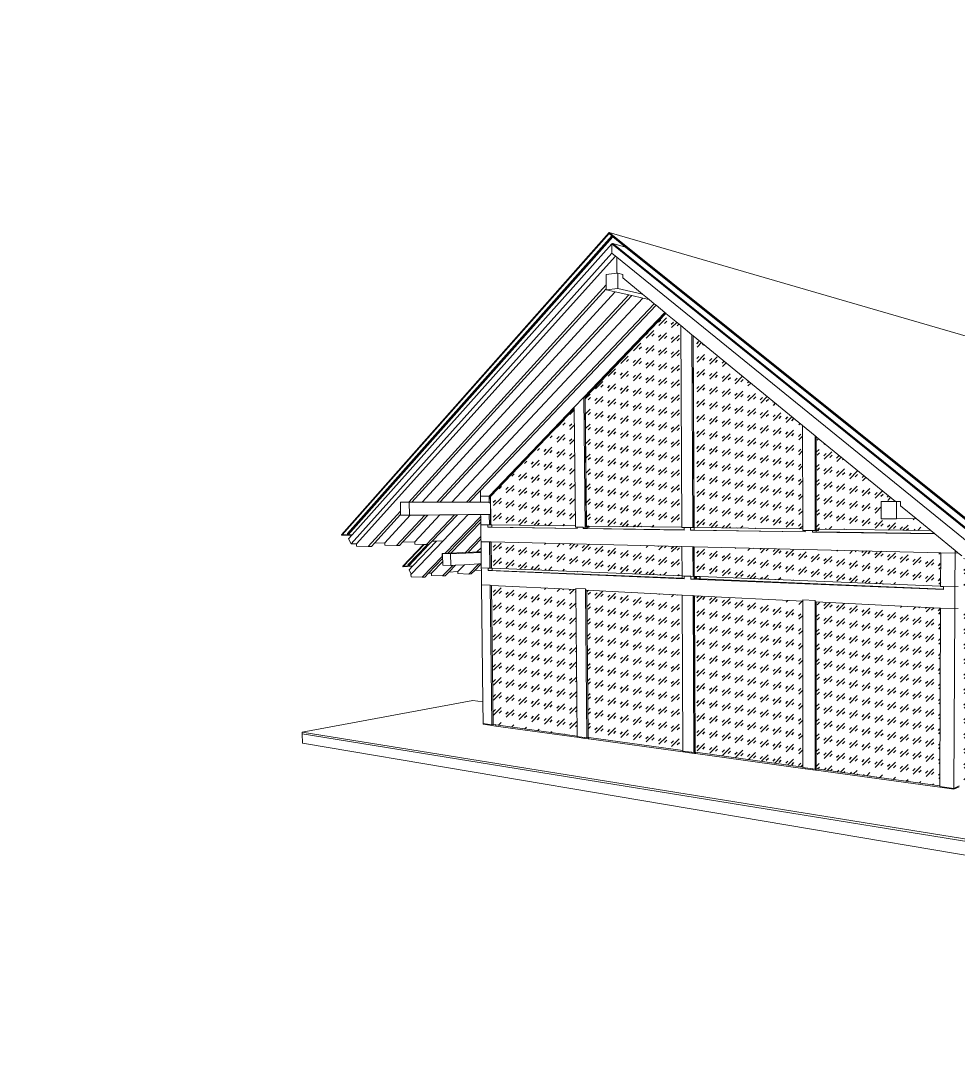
# Model space of a CAD drawing. Header units: millimetres. Extents: x 0 to 6720, y 0 to 297.
# Drawn here: x 428.6 to 694.3, y 0 to 297 of the extents above; entities that cross this region are included whole.
import ezdxf

# ---------------------------------------------------------------- set-up
doc = ezdxf.new("R2010")
doc.units = ezdxf.units.MM
doc.linetypes.add('K5LT32768', pattern=[0])
doc.layers.add('Системный слой', color=7, linetype='Continuous')

# ---------------------------------------------------------------- blocks, each defined once
blk = doc.blocks.new('U1')
at = {"layer": 'Системный слой', "color": 7, "linetype": 'K5LT32768', "lineweight": 18}
for p, q in [((595.32, 236.97), (519.45, 151.21)), ((519.65, 151.22), (595.32, 236.7)), ((596.11, 236.07), (521.13, 151.61)), ((521.17, 151.54), (596.18, 236.01)), ((521.31, 151.25), (596.4, 235.72)), ((595.32, 236.97), (595.32, 236.7)), ((705.45, 204.96), (595.32, 236.97)), ((707.32, 147.18), (595.32, 236.97)), ((595.32, 236.7), (596.11, 236.07)), ((596.11, 236.07), (596.18, 236.01)), ((596.18, 236.01), (596.4, 235.83)), ((596.4, 235.83), (596.4, 235.72)), ((596.4, 235.83), (706.65, 147.39)), ((596.4, 235.72), (599.97, 232.85)), ((596.06, 233.82), (522.47, 151.28)), ((596.06, 233.82), (596.08, 231.14)), ((596.32, 233.74), (596.06, 233.82)), ((601.03, 229.81), (596.06, 233.82)), ((596.42, 233.85), (596.32, 233.74)), ((596.42, 233.72), (596.32, 233.74)), ((596.42, 233.85), (596.42, 233.72)), ((599.97, 232.85), (596.42, 233.85)), ((705.59, 145.86), (596.42, 233.85)), ((596.42, 233.72), (601.38, 229.71)), ((599.97, 232.85), (706.59, 147.3)), ((522.16, 148.67), (596.08, 231.14)), ((523.69, 148.72), (597.1, 230.31)), ((596.08, 231.14), (597.1, 230.31)), ((597.1, 230.31), (597.51, 229.98)), ((597.51, 229.98), (597.54, 225.45)), ((597.51, 229.98), (703.84, 143.68)), ((601.03, 229.81), (601.38, 229.71)), ((705.27, 145.73), (601.03, 229.81)), ((601.38, 229.71), (705.52, 145.76)), ((594.5, 225.04), (597.54, 225.45)), ((594.52, 222.12), (594.5, 225.04)), ((597.54, 225.45), (597.76, 225.48)), ((599.18, 225.12), (597.76, 225.48)), ((597.76, 225.48), (597.79, 221.15)), ((599.19, 224.1), (599.18, 225.12)), ((604.77, 219.52), (599.19, 224.1)), ((594.52, 222.12), (538.53, 160.55)), ((539.43, 160.55), (594.53, 221)), ((542.32, 160.54), (597.05, 220.16)), ((594.53, 221), (594.52, 222.12)), ((597.79, 221.15), (594.53, 220.74)), ((594.53, 220.74), (594.53, 221)), ((597.05, 220.16), (594.53, 220.74)), ((600.96, 219.27), (597.05, 220.16)), ((597.79, 221.15), (604.77, 219.52)), ((600.96, 219.27), (546.49, 160.54)), ((547.35, 160.54), (601.77, 219.09)), ((550.75, 160.53), (604.94, 218.36)), ((601.77, 219.09), (600.96, 219.27)), ((604.94, 218.36), (601.77, 219.09)), ((606.66, 217.97), (604.77, 219.52)), ((606.66, 217.97), (604.94, 218.36)), ((608.12, 216.77), (606.66, 217.97)), ((608.12, 216.77), (554.89, 160.53)), ((558.83, 163.82), (608.64, 216.35)), ((611.17, 214.27), (588.2, 190.27)), ((588.55, 190.25), (611.39, 214.09)), ((588.6, 190.24), (611.42, 214.06)), ((608.64, 216.35), (608.12, 216.77)), ((611.17, 214.27), (608.64, 216.35)), ((611.39, 214.09), (611.17, 214.27)), ((611.42, 214.06), (611.39, 214.09)), ((615.68, 210.57), (611.42, 214.06)), ((615.96, 153.38), (615.68, 210.57)), ((618.82, 208), (615.68, 210.57)), ((619.07, 153.32), (618.82, 208)), ((619.13, 207.74), (618.82, 208)), ((619.13, 207.74), (619.38, 153.36)), ((619.18, 207.7), (619.13, 207.74)), ((619.18, 207.7), (619.42, 153.36)), ((650.2, 182.26), (619.18, 207.7)), ((585.47, 187.42), (588.2, 190.27)), ((588.2, 190.27), (588.53, 190.24)), ((588.2, 190.27), (588.52, 153.36)), ((588.53, 190.24), (588.55, 190.25)), ((588.53, 189.98), (588.53, 190.24)), ((588.55, 190.25), (588.6, 190.24)), ((588.58, 190.23), (588.6, 190.24)), ((588.58, 190.23), (588.59, 189.97)), ((585.47, 187.42), (561.3, 162.18)), ((585.47, 187.04), (585.47, 187.42)), ((588.59, 189.97), (588.53, 189.98)), ((588.54, 189.92), (588.53, 189.98)), ((588.54, 189.92), (588.59, 189.91)), ((588.85, 153.38), (588.54, 189.92)), ((588.59, 189.97), (588.59, 189.91)), ((588.59, 189.91), (588.89, 153.74)), ((561.71, 162.25), (585.47, 187.04)), ((561.76, 162.25), (585.47, 186.98)), ((585.47, 186.98), (585.47, 187.04)), ((585.77, 153.78), (585.47, 186.98)), ((650.22, 152.93), (650.2, 182.26)), ((653.75, 179.34), (650.2, 182.26)), ((653.75, 179.34), (653.75, 152.45)), ((654.04, 179.11), (653.75, 179.34)), ((654.04, 179.11), (654.04, 152.49)), ((654.08, 179.07), (654.04, 179.11)), ((654.08, 179.07), (654.08, 152.88)), ((676.49, 160.69), (654.08, 179.07)), ((555.7, 160.52), (558.83, 163.82)), ((558.83, 163.82), (558.85, 162.17)), ((536.15, 160.55), (538.53, 160.55)), ((536.19, 157.98), (536.15, 160.55)), ((538.53, 160.55), (538.65, 160.55)), ((538.65, 160.55), (538.71, 156.81)), ((538.65, 160.55), (539.43, 160.55)), ((539.43, 160.55), (542.32, 160.54)), ((542.32, 160.54), (546.49, 160.54)), ((546.49, 160.54), (547.35, 160.54)), ((547.35, 160.54), (550.75, 160.53)), ((550.75, 160.53), (554.89, 160.53)), ((554.89, 160.53), (555.7, 160.52)), ((555.7, 160.52), (558.75, 160.52)), ((558.75, 160.52), (558.87, 160.65)), ((558.75, 160.52), (558.87, 160.52)), ((558.85, 162.17), (561.3, 162.18)), ((558.85, 162.17), (558.87, 160.65)), ((558.87, 160.65), (558.87, 160.52)), ((558.87, 160.52), (561.32, 160.52)), ((561.64, 162.17), (561.3, 162.18)), ((561.3, 162.18), (561.32, 160.52)), ((561.32, 160.34), (561.32, 160.52)), ((561.64, 162.17), (561.71, 162.25)), ((561.64, 162.17), (561.69, 162.17)), ((561.66, 160.34), (561.64, 162.17)), ((561.64, 162.17), (561.64, 162.17)), ((561.69, 162.17), (561.76, 162.25)), ((561.69, 162.17), (561.69, 162.17)), ((561.69, 162.17), (561.72, 160.34)), ((561.71, 162.25), (561.76, 162.25)), ((672.49, 155.79), (672.5, 160.69)), ((672.5, 160.69), (676.49, 160.69)), ((676.49, 160.69), (676.85, 160.69)), ((676.85, 160.69), (676.84, 155.76)), ((676.85, 160.69), (677.99, 160.69)), ((677.99, 159.46), (677.99, 160.69)), ((536.19, 157.98), (527.04, 147.91)), ((536.2, 157), (536.19, 157.98)), ((561.32, 160.34), (561.66, 160.34)), ((561.72, 160.34), (561.66, 160.34)), ((561.7, 157.05), (561.66, 160.34)), ((561.66, 160.34), (561.66, 160.34)), ((561.72, 160.34), (561.76, 157.05)), ((682.35, 155.89), (677.99, 159.46)), ((528.82, 148.9), (536.2, 157)), ((531.72, 149), (538.9, 156.81)), ((543.07, 156.85), (535.06, 148.21)), ((536.21, 156.83), (536.2, 157)), ((538.71, 156.81), (536.21, 156.83)), ((536.79, 149.17), (543.93, 156.86)), ((538.71, 156.81), (538.9, 156.81)), ((538.9, 156.81), (543.07, 156.85)), ((540.21, 149.28), (547.35, 156.89)), ((543.07, 156.85), (543.93, 156.86)), ((551.49, 156.94), (543.52, 148.52)), ((543.93, 156.86), (547.35, 156.89)), ((545.2, 149.45), (552.31, 156.95)), ((547.35, 156.89), (551.49, 156.94)), ((548.27, 149.56), (555.36, 156.98)), ((558.92, 156.45), (548.75, 145.9)), ((549.59, 146), (558.93, 155.66)), ((550.46, 146.04), (558.94, 154.8)), ((551.49, 156.94), (552.31, 156.95)), ((552.31, 156.95), (555.36, 156.98)), ((555.36, 156.98), (558.91, 157.01)), ((558.91, 157.01), (561.36, 157.04)), ((558.92, 156.45), (558.91, 157.01)), ((558.93, 155.66), (558.92, 156.45)), ((558.94, 154.8), (558.93, 155.66)), ((558.95, 154.12), (558.94, 154.8)), ((561.36, 157.04), (561.4, 154.08)), ((561.36, 157.04), (561.7, 157.04)), ((561.76, 157.05), (561.7, 157.05)), ((561.7, 157.04), (561.7, 157.05)), ((561.74, 154.1), (561.7, 157.04)), ((561.76, 157.05), (561.79, 154.1)), ((676.84, 155.76), (672.49, 155.79)), ((676.84, 155.76), (682.35, 155.89)), ((686.54, 152.45), (682.35, 155.89)), ((521.13, 151.61), (521.17, 151.54)), ((521.17, 151.54), (521.3, 151.26)), ((558.95, 154.12), (560.91, 154.09)), ((558.95, 154.12), (558.99, 150.73)), ((560.91, 154.09), (560.91, 153.4)), ((560.91, 154.09), (561.4, 154.08)), ((560.91, 153.4), (562.07, 153.42)), ((560.91, 153.4), (586.32, 153.02)), ((561.4, 154.08), (561.74, 154.09)), ((561.74, 154.1), (561.79, 154.1)), ((561.74, 154.09), (561.74, 154.1)), ((561.79, 154.1), (561.79, 154.09)), ((561.79, 154.09), (562.06, 154.09)), ((562.07, 153.42), (562.06, 154.09)), ((562.06, 154.09), (585.77, 153.78)), ((586.32, 153.07), (562.07, 153.42)), ((585.77, 153.4), (585.77, 153.78)), ((585.77, 153.4), (586.32, 153.39)), ((586.32, 153.39), (587.96, 153.37)), ((586.32, 153.07), (586.32, 153.39)), ((586.32, 153.02), (586.32, 153.07)), ((587.97, 153), (587.96, 153.37)), ((587.96, 153.37), (588.52, 153.36)), ((589.08, 153.03), (587.97, 153)), ((587.97, 153), (616.58, 152.58)), ((588.52, 153.36), (588.85, 153.37)), ((588.85, 153.38), (589.08, 153.38)), ((588.85, 153.37), (588.85, 153.38)), ((588.89, 153.74), (589.35, 153.73)), ((589.08, 153.38), (589.35, 153.39)), ((589.08, 153.38), (589.08, 153.03)), ((616.58, 152.62), (589.08, 153.03)), ((589.35, 153.73), (589.35, 153.39)), ((589.35, 153.73), (589.62, 153.73)), ((589.35, 153.39), (589.63, 153.39)), ((589.62, 153.73), (589.63, 153.39)), ((589.62, 153.73), (615.96, 153.38)), ((615.96, 153.36), (615.96, 153.38)), ((615.96, 153.36), (616.58, 153.36)), ((616.58, 153.36), (618.44, 153.33)), ((616.58, 152.62), (616.58, 153.36)), ((616.58, 152.58), (616.58, 152.62)), ((618.44, 153.33), (618.45, 152.55)), ((618.44, 153.33), (619.07, 153.32)), ((618.45, 152.55), (619.49, 152.58)), ((618.45, 152.55), (650.92, 152.07)), ((619.07, 153.32), (619.38, 153.33)), ((619.38, 153.36), (619.42, 153.36)), ((619.38, 153.36), (619.38, 153.33)), ((619.42, 153.36), (619.42, 153.33)), ((619.42, 153.33), (619.49, 153.33)), ((619.49, 152.58), (619.49, 153.33)), ((619.49, 153.33), (650.22, 152.93)), ((650.92, 152.12), (619.49, 152.58)), ((650.22, 152.5), (650.22, 152.93)), ((650.22, 152.5), (650.92, 152.49)), ((650.92, 152.49), (653.04, 152.46)), ((650.92, 152.12), (650.92, 152.49)), ((650.92, 152.07), (650.92, 152.12)), ((653.04, 152.04), (653.04, 152.46)), ((653.04, 152.46), (653.75, 152.45)), ((654, 152.08), (653.04, 152.04)), ((653.04, 152.04), (687.66, 151.53)), ((653.75, 152.45), (654, 152.46)), ((654, 152.46), (654, 152.08)), ((654, 152.46), (654.04, 152.46)), ((687.6, 151.59), (654, 152.08)), ((654.04, 152.49), (654.71, 152.48)), ((654.04, 152.49), (654.04, 152.46)), ((654.08, 152.88), (654.71, 152.87)), ((654.71, 152.87), (654.71, 152.48)), ((654.71, 152.87), (686.54, 152.45)), ((687.6, 151.59), (686.54, 152.45)), ((687.66, 151.53), (687.6, 151.59)), ((693.45, 146.79), (687.66, 151.53)), ((519.45, 151.21), (519.52, 151.07)), ((519.52, 151.07), (519.65, 151.22)), ((522.35, 151.14), (519.52, 151.07)), ((519.65, 151.22), (521.3, 151.26)), ((521.3, 151.26), (521.31, 151.25)), ((522.47, 151.28), (521.31, 151.25)), ((522.35, 151.14), (521.45, 150.14)), ((521.45, 150.14), (522.16, 148.67)), ((523.69, 148.72), (522.16, 148.67)), ((522.47, 151.28), (522.35, 151.14)), ((523.7, 148.01), (523.69, 148.72)), ((527.95, 147.95), (528.82, 148.9)), ((531.72, 149), (528.82, 148.9)), ((531.74, 148.3), (531.72, 149)), ((535.92, 148.24), (536.79, 149.17)), ((540.21, 149.28), (536.79, 149.17)), ((542.68, 148.54), (536.81, 142.33)), ((537.02, 142.34), (542.87, 148.53)), ((543.81, 148.53), (538.3, 142.71)), ((538.33, 142.64), (543.91, 148.53)), ((538.47, 142.38), (544.32, 148.55)), ((539.25, 140.11), (548.27, 149.56)), ((546.36, 149.49), (539.66, 142.44)), ((540.22, 148.6), (540.21, 149.28)), ((540.22, 148.6), (542.68, 148.54)), ((542.68, 148.54), (542.87, 148.53)), ((542.87, 148.53), (543.52, 148.52)), ((543.52, 148.52), (543.81, 148.53)), ((543.81, 148.53), (543.91, 148.53)), ((543.91, 148.53), (544.32, 148.55)), ((544.32, 148.55), (544.34, 148.55)), ((544.34, 148.55), (545.2, 149.45)), ((546.36, 149.49), (545.2, 149.45)), ((548.27, 149.56), (546.36, 149.49)), ((558.99, 150.73), (554.53, 146.17)), ((555.34, 146.26), (559, 150)), ((558.99, 150.73), (559, 150)), ((559, 150), (559.01, 149.28)), ((561.46, 149.22), (559.01, 149.28)), ((559.03, 147.55), (559.01, 149.28)), ((561.46, 149.22), (561.55, 141.77)), ((561.46, 149.22), (561.8, 149.22)), ((561.89, 141.84), (561.8, 149.22)), ((561.8, 149.22), (561.85, 149.22)), ((561.85, 149.22), (561.94, 141.85)), ((561.85, 149.22), (615.99, 147.92)), ((523.7, 148.01), (527.04, 147.91)), ((527.04, 147.91), (527.95, 147.95)), ((531.74, 148.3), (535.06, 148.21)), ((535.06, 148.21), (535.92, 148.24)), ((547.98, 145.93), (547.99, 145.12)), ((548.11, 145.92), (547.98, 145.93)), ((548.12, 145.12), (548.11, 145.92)), ((548.75, 145.9), (548.11, 145.92)), ((548.75, 145.9), (548.88, 145.91)), ((548.88, 145.91), (549.53, 145.94)), ((548.88, 145.91), (550.4, 145.86)), ((549.53, 145.94), (549.59, 146)), ((550.46, 146.04), (549.59, 146)), ((559.05, 146.26), (550.4, 145.86)), ((550.4, 145.86), (550.44, 142.54)), ((553.76, 146.19), (550.46, 146.04)), ((554.53, 146.17), (553.76, 146.19)), ((554.53, 146.17), (555.28, 146.2)), ((555.28, 146.2), (555.34, 146.26)), ((557.87, 146.38), (555.34, 146.26)), ((557.87, 146.38), (559.03, 147.55)), ((559.04, 146.43), (557.87, 146.38)), ((559.04, 146.43), (559.03, 147.55)), ((559.05, 146.26), (559.04, 146.43)), ((559.09, 143.03), (559.05, 146.26)), ((615.99, 147.92), (619.09, 147.85)), ((616.03, 139.62), (615.99, 147.92)), ((619.13, 139.46), (619.09, 147.85)), ((619.09, 147.85), (619.4, 147.84)), ((619.4, 147.84), (619.44, 139.52)), ((619.4, 147.84), (619.45, 147.84)), ((619.45, 147.84), (619.49, 139.53)), ((619.45, 147.84), (689.38, 146.17)), ((689.33, 136.68), (689.38, 146.17)), ((693.44, 146.07), (689.38, 146.17)), ((693.44, 146.07), (693.39, 136.47)), ((693.44, 146.07), (693.45, 146.79)), ((694.24, 146.14), (693.44, 146.07)), ((694.24, 146.14), (693.45, 146.79)), ((695.31, 145.26), (694.24, 146.14)), ((538.3, 142.71), (538.33, 142.64)), ((538.33, 142.64), (538.44, 142.42)), ((547.99, 145.12), (542.3, 139.22)), ((544.11, 140.33), (548.13, 144.49)), ((544.98, 140.38), (548.14, 143.65)), ((548.12, 145.12), (547.99, 145.12)), ((551.01, 142.57), (548.11, 139.6)), ((548.12, 145.12), (548.13, 144.49)), ((548.13, 144.49), (548.14, 143.65)), ((548.14, 143.65), (548.16, 142.63)), ((550.44, 142.54), (548.16, 142.63)), ((549.88, 140.69), (551.77, 142.62)), ((550.44, 142.54), (551.01, 142.57)), ((551.01, 142.57), (551.77, 142.62)), ((551.77, 142.62), (554.31, 142.76)), ((552.42, 140.85), (554.31, 142.76)), ((554.31, 142.76), (558.42, 142.99)), ((558.42, 142.99), (555.53, 140.09)), ((557.26, 141.15), (559.09, 142.98)), ((558.42, 142.99), (559.09, 143.03)), ((559.09, 142.98), (559.09, 143.03)), ((559.1, 141.87), (559.09, 142.98)), ((536.81, 142.33), (536.88, 142.2)), ((539.57, 142.35), (536.88, 142.2)), ((536.88, 142.2), (537.02, 142.34)), ((537.02, 142.34), (538.44, 142.42)), ((538.44, 142.42), (538.47, 142.38)), ((539.66, 142.44), (538.47, 142.38)), ((539.57, 142.35), (538.63, 141.36)), ((538.63, 141.36), (539.25, 140.11)), ((539.16, 140.02), (539.25, 140.11)), ((539.16, 140.02), (539.17, 139.37)), ((539.66, 142.44), (539.57, 142.35)), ((543.09, 139.27), (544.11, 140.33)), ((544.98, 140.38), (544.11, 140.33)), ((544.98, 140.38), (544.99, 139.75)), ((548.11, 139.6), (544.99, 139.75)), ((548.11, 139.6), (548.87, 139.65)), ((548.87, 139.65), (549.88, 140.69)), ((552.42, 140.85), (549.88, 140.69)), ((552.43, 140.23), (552.42, 140.85)), ((552.43, 140.23), (555.53, 140.09)), ((555.53, 140.09), (556.25, 140.14)), ((556.25, 140.14), (557.26, 141.15)), ((559.11, 141.26), (557.26, 141.15)), ((559.1, 141.87), (561.05, 141.79)), ((559.1, 141.87), (559.11, 141.26)), ((559.11, 141.26), (559.16, 137.05)), ((561.05, 141.79), (561.06, 141.1)), ((561.55, 141.77), (561.05, 141.79)), ((561.06, 141.1), (562.21, 141.17)), ((561.06, 141.1), (616.65, 138.78)), ((561.89, 141.79), (561.55, 141.77)), ((561.94, 141.85), (561.89, 141.84)), ((561.89, 141.79), (561.89, 141.84)), ((561.94, 141.85), (561.94, 141.8)), ((561.94, 141.8), (562.21, 141.79)), ((562.21, 141.17), (562.21, 141.79)), ((562.21, 141.79), (616.03, 139.62)), ((616.07, 138.94), (562.21, 141.17)), ((616.03, 139.58), (616.03, 139.62)), ((542.3, 139.22), (539.17, 139.37)), ((542.3, 139.22), (543.09, 139.27)), ((559.16, 137.05), (561.6, 136.93)), ((559.57, 103.86), (559.16, 137.05)), ((561.6, 136.93), (562.08, 97.37)), ((561.94, 136.91), (561.6, 136.93)), ((562.42, 97.52), (561.94, 136.91)), ((562, 136.91), (561.94, 136.91)), ((562, 136.91), (562.47, 97.53)), ((585.93, 135.69), (562, 136.91)), ((616.03, 139.58), (616.07, 139.58)), ((616.07, 138.94), (616.07, 139.58)), ((616.07, 139.58), (616.65, 139.56)), ((616.07, 138.93), (616.07, 138.94)), ((616.07, 138.93), (616.65, 138.9)), ((616.65, 139.56), (618.51, 139.48)), ((616.65, 138.9), (616.65, 139.56)), ((616.65, 138.78), (616.65, 138.9)), ((618.51, 139.48), (618.51, 138.7)), ((618.51, 139.48), (619.13, 139.46)), ((619.46, 138.79), (618.51, 138.7)), ((618.51, 138.7), (690.14, 135.71)), ((619.13, 139.46), (619.44, 139.48)), ((619.44, 139.52), (619.44, 139.48)), ((619.44, 139.52), (619.46, 139.52)), ((619.46, 139.52), (619.49, 139.53)), ((619.46, 138.79), (619.46, 139.52)), ((619.46, 138.79), (619.77, 138.77)), ((619.49, 139.53), (619.49, 139.49)), ((619.49, 139.49), (619.77, 139.47)), ((619.77, 139.47), (619.77, 138.77)), ((619.77, 139.47), (619.86, 139.47)), ((619.87, 138.78), (619.77, 138.77)), ((619.77, 138.77), (620.08, 138.76)), ((619.86, 139.47), (619.87, 138.78)), ((619.86, 139.47), (620.08, 139.46)), ((619.87, 138.78), (620.08, 138.77)), ((620.08, 138.77), (620.08, 139.46)), ((620.08, 139.46), (621.02, 139.42)), ((620.08, 138.76), (620.08, 138.77)), ((620.08, 138.76), (621.02, 138.72)), ((621.02, 139.42), (621.02, 138.72)), ((621.02, 139.42), (621.11, 139.42)), ((621.11, 138.73), (621.02, 138.72)), ((621.11, 138.73), (621.11, 139.42)), ((621.11, 139.42), (689.33, 136.68)), ((690.14, 135.86), (621.11, 138.73)), ((689.33, 136.63), (689.33, 136.68)), ((689.33, 136.63), (690.14, 136.6)), ((585.92, 136.06), (585.93, 135.69)), ((588.66, 135.92), (585.92, 136.06)), ((586.3, 94.18), (585.93, 135.69)), ((588.67, 135.55), (588.66, 135.92)), ((588.67, 135.55), (589.03, 93.66)), ((589, 135.54), (588.67, 135.55)), ((589.35, 93.95), (589, 135.54)), ((589.05, 135.53), (589, 135.54)), ((589.05, 135.53), (589.4, 93.75)), ((616.06, 134.16), (589.05, 135.53)), ((616.06, 134.16), (619.15, 134)), ((616.27, 90.06), (616.06, 134.16)), ((619.36, 89.48), (619.15, 134)), ((619.46, 133.98), (619.15, 134)), ((619.46, 133.98), (619.66, 89.71)), ((619.51, 133.98), (619.46, 133.98)), ((619.51, 133.98), (619.71, 89.72)), ((650.22, 132.42), (619.51, 133.98)), ((690.14, 136.6), (693.39, 136.47)), ((690.14, 135.86), (690.14, 136.6)), ((690.14, 135.71), (690.14, 135.86)), ((693.36, 130.22), (693.39, 136.47)), ((693.39, 136.47), (694.33, 136.6)), ((653.75, 132.66), (650.22, 132.83)), ((650.22, 132.83), (650.22, 132.42)), ((650.25, 85.39), (650.22, 132.42)), ((653.75, 132.24), (653.75, 132.66)), ((653.75, 132.24), (653.75, 84.75)), ((654.04, 132.23), (653.75, 132.24)), ((654.03, 85.19), (654.04, 132.23)), ((654.08, 132.22), (654.04, 132.23)), ((654.08, 132.22), (654.08, 85.18)), ((689.3, 130.43), (654.08, 132.22)), ((689.07, 80.06), (689.3, 130.43)), ((693.36, 130.22), (689.3, 130.43)), ((693.36, 130.22), (693.1, 79.33)), ((694.3, 130.39), (693.36, 130.22)), ((556.67, 104.22), (508.34, 95.31)), ((559.57, 103.86), (556.67, 104.22)), ((559.65, 97.7), (559.57, 103.86)), ((508.34, 95.31), (719.38, 61.29)), ((508.35, 94.81), (508.34, 95.31)), ((559.65, 97.7), (562.08, 97.37)), ((559.65, 97.7), (559.65, 97.5)), ((559.65, 97.5), (562.08, 97.16)), ((562.08, 97.37), (562.42, 97.44)), ((562.08, 97.16), (562.08, 97.37)), ((563.23, 97), (562.08, 97.16)), ((562.42, 97.52), (562.47, 97.53)), ((562.42, 97.44), (562.42, 97.52)), ((562.42, 97.44), (562.47, 97.45)), ((562.47, 97.53), (562.47, 97.45)), ((562.47, 97.45), (563.23, 97.35)), ((563.23, 97), (563.23, 97.35)), ((563.23, 97.35), (586.3, 94.18)), ((586.84, 93.74), (563.23, 97)), ((719.37, 60.54), (508.35, 94.81)), ((508.4, 92.17), (508.35, 94.81)), ((719.33, 56.53), (508.4, 92.17)), ((586.3, 94.03), (586.3, 94.18)), ((586.84, 93.96), (586.3, 94.03)), ((586.84, 93.96), (588.48, 93.73)), ((586.84, 93.74), (586.84, 93.96)), ((586.84, 93.74), (588.48, 93.52)), ((588.48, 93.73), (588.48, 93.52)), ((589.03, 93.66), (588.48, 93.73)), ((589.36, 93.4), (588.48, 93.52)), ((589.03, 93.66), (589.35, 93.74)), ((589.36, 93.4), (589.35, 93.95)), ((589.35, 93.95), (589.35, 93.95)), ((589.35, 93.74), (589.35, 93.95)), ((589.58, 93.36), (589.36, 93.4)), ((589.4, 93.75), (589.58, 93.73)), ((589.58, 93.36), (589.58, 93.73)), ((589.58, 93.73), (616.27, 90.06)), ((616.89, 89.59), (589.58, 93.36)), ((616.27, 89.91), (616.27, 90.06)), ((616.27, 89.91), (616.89, 89.82)), ((616.89, 89.59), (616.89, 89.82)), ((616.89, 89.82), (618.74, 89.57)), ((616.89, 89.59), (618.74, 89.34)), ((618.74, 89.57), (618.74, 89.34)), ((618.74, 89.57), (619.36, 89.48)), ((619.57, 89.22), (618.74, 89.34)), ((619.36, 89.48), (619.56, 89.55)), ((619.56, 89.55), (619.66, 89.57)), ((619.56, 89.55), (619.57, 89.22)), ((619.78, 89.19), (619.57, 89.22)), ((619.66, 89.71), (619.71, 89.72)), ((619.66, 89.71), (619.66, 89.57)), ((619.71, 89.72), (619.71, 89.59)), ((619.71, 89.59), (619.78, 89.58)), ((619.78, 89.19), (619.78, 89.58)), ((619.78, 89.58), (650.25, 85.39)), ((650.94, 84.89), (619.78, 89.19)), ((650.25, 85.23), (650.25, 85.39)), ((650.94, 85.14), (650.25, 85.23)), ((650.94, 85.14), (653.05, 84.85)), ((650.94, 84.89), (650.94, 85.14)), ((650.94, 84.89), (653.05, 84.6)), ((653.05, 84.85), (653.05, 84.6)), ((653.75, 84.75), (653.05, 84.85)), ((653.81, 84.5), (653.05, 84.6)), ((653.75, 84.75), (653.81, 84.77)), ((653.81, 84.77), (654, 84.84)), ((653.81, 84.5), (653.81, 84.77)), ((654, 84.47), (653.81, 84.5)), ((654, 84.84), (654.03, 84.85)), ((654, 84.47), (654, 84.84)), ((689.07, 79.63), (654, 84.47)), ((654.08, 85.18), (654.03, 85.19)), ((654.03, 84.85), (654.03, 85.19)), ((654.08, 85.18), (654.08, 84.87)), ((654.08, 84.87), (689.07, 80.06)), ((689.07, 79.89), (689.07, 80.06)), ((689.07, 79.89), (693.1, 79.33)), ((689.07, 79.63), (689.07, 79.89)), ((689.07, 79.63), (693.1, 79.07)), ((694.59, 80.05), (693.1, 79.33)), ((693.1, 79.07), (694.58, 79.79)), ((693.1, 79.33), (693.1, 79.07))]:
    blk.add_line(p, q, dxfattribs=at)

msp = doc.modelspace()

# ---------------------------------------------------------------- hatches: boundary and pattern name
at = {"layer": 'Системный слой'}
h = msp.add_hatch(dxfattribs=at)
h.set_pattern_fill('', angle=45, style=0, pattern_type=0)
h.set_pattern_definition([(45, (0, 0), (4e-16, 4.242641), [3, -2.1]), (45, (1.591, 0.5303), (4e-16, 4.242641), [0.9, -4.2]), (45, (-0.106, 0.9546), (4e-16, 4.242641), [0.9, -4.2])])
h.paths.add_polyline_path([(695.22693, 130.55911), (694.95569, 80.60656), (704.30078, 85.11304), (704.6146, 132.24397)])
h.paths.add_polyline_path([(689.30483, 130.43054), (654.07977, 132.22308), (654.07792, 85.18125), (654.07791, 84.86765), (689.0704, 80.06132)])
h.paths.add_polyline_path([(621.1097, 139.4209), (689.33392, 136.68077), (689.37808, 146.16926), (619.44877, 147.83951), (619.48608, 139.52526), (619.48625, 139.48611), (619.76888, 139.47475), (619.86361, 139.47095), (620.0799, 139.46226), (621.01523, 139.4247)])
h.paths.add_polyline_path([(698.11312, 142.95927), (695.30677, 145.26103), (695.26324, 137.24476), (695.26085, 136.80489), (695.26045, 136.7314), (705.23447, 138.14768), (705.26588, 142.81124), (704.87818, 142.76788), (704.84617, 142.7643)])
h.paths.add_polyline_path([(654.08162, 179.0738), (654.08059, 152.87629), (654.71028, 152.868), (686.54368, 152.44849), (682.35188, 155.8866), (676.83946, 155.75589), (672.49149, 155.78895), (672.50347, 160.68878), (676.49185, 160.69297)])
h.paths.add_polyline_path([(619.18016, 207.69991), (619.424, 153.35869), (619.42412, 153.333), (619.49101, 153.33212), (650.21539, 152.92723), (650.20174, 182.25608)])
h.paths.add_polyline_path([(615.96089, 153.37864), (615.67838, 210.57207), (611.4224, 214.06281), (588.59606, 190.24466), (588.58331, 190.23135), (588.58548, 189.97462), (588.58599, 189.91411), (588.8926, 153.73535), (589.34802, 153.72935), (589.62363, 153.72572)])
h.paths.add_polyline_path([(585.47098, 186.98378), (561.76315, 162.24584), (561.69387, 162.17354), (561.6939, 162.1707), (561.71588, 160.34141), (561.75546, 157.04642), (561.79085, 154.10068), (561.79095, 154.0925), (562.05919, 154.08897), (585.76596, 153.77655)])
h.paths.add_polyline_path([(562.20655, 141.78667), (616.02883, 139.62497), (615.98788, 147.92218), (561.84955, 149.21527), (561.93807, 141.84716), (561.93867, 141.79743)])
h.paths.add_polyline_path([(586.29538, 94.17778), (585.92665, 135.69126), (561.9974, 136.90897), (562.47044, 97.53484), (562.47146, 97.45007), (563.22614, 97.34641)])
h.paths.add_polyline_path([(616.05587, 134.15804), (589.04687, 135.53248), (589.40096, 93.75122), (589.57985, 93.72665), (616.27366, 90.06018)])
h.paths.add_polyline_path([(619.51095, 133.98222), (619.70956, 89.72123), (619.71016, 89.58816), (619.77653, 89.57905), (650.24682, 85.39386), (650.22496, 132.41924)])

# ---------------------------------------------------------------- block references
msp.add_blockref('U1', (0, 0), dxfattribs=at)

doc.saveas('drawing.dxf')
